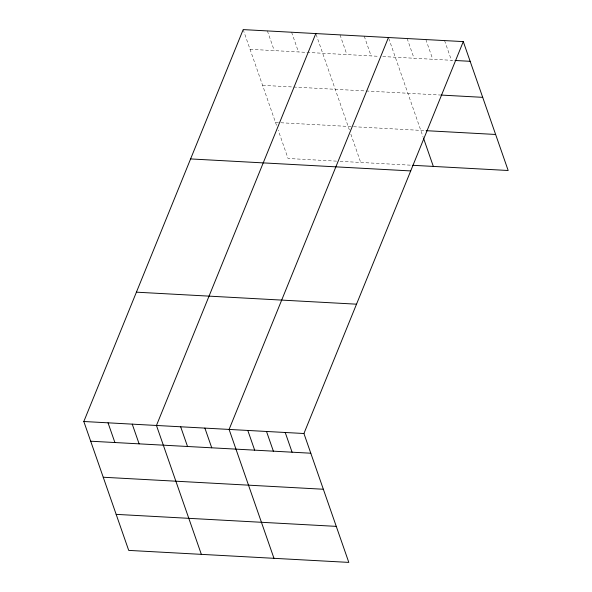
<?xml version="1.0" encoding="UTF-8"?>
<svg xmlns="http://www.w3.org/2000/svg" width="592" height="592" viewBox="0 0 592 592"><rect width="100%" height="100%" fill="white"/><g stroke="black" fill="none" stroke-linecap="round" stroke-linejoin="round"><path stroke-width="0.44" stroke-dasharray="2.96 2.22" d="M250.046 49.306L379.176 56.344M382.765 56.543L454.116 60.436M262.596 85.337L439.937 95.009M275.524 122.463L280.001 122.707M280.904 122.759L352.64 126.666M353.535 126.718L425.248 130.625M336.493 161.135L288.067 158.493L278.21 130.188M340.082 161.335L411.817 165.242M444.577 40.582L451.444 60.288M425.87 39.56L432.737 59.267M407.163 38.539L414.023 58.245M388.752 38.376L423.184 137.248M364.243 36.201L371.103 55.907M340.03 34.884L346.89 54.59M316.113 34.417L349.354 129.855M350.849 134.147L360.706 162.452M291.604 32.242L298.472 51.948M267.392 30.917L274.259 50.623M243.186 29.6L276.716 125.896"/><path stroke-width="0.89" d="M463.292 41.603L303.933 433.507L348.814 562.4L128.708 550.397L83.827 421.504L243.186 29.6L463.292 41.603L508.173 170.496L412.713 165.294M315.817 33.559L156.458 425.463L201.347 554.356M388.456 37.518L229.097 429.422L273.978 558.323M455.004 60.48L470.152 61.309M440.825 95.053L482.702 97.34M426.136 130.677L495.63 134.465M190.594 158.93L410.7 170.925M136.412 292.174L356.517 304.177M83.827 421.504L303.933 433.507M90.687 441.21L310.793 453.213M103.237 477.241L323.343 489.244M116.165 514.367L336.271 526.369M423.48 138.106L433.337 166.419M285.226 432.486L292.085 452.192M266.511 431.464L273.378 451.171M247.804 430.443L254.664 450.149M204.884 428.105L211.744 447.811M180.671 426.788L187.531 446.494M132.245 424.146L139.113 443.852M108.033 422.821L114.9 442.535"/></g></svg>
